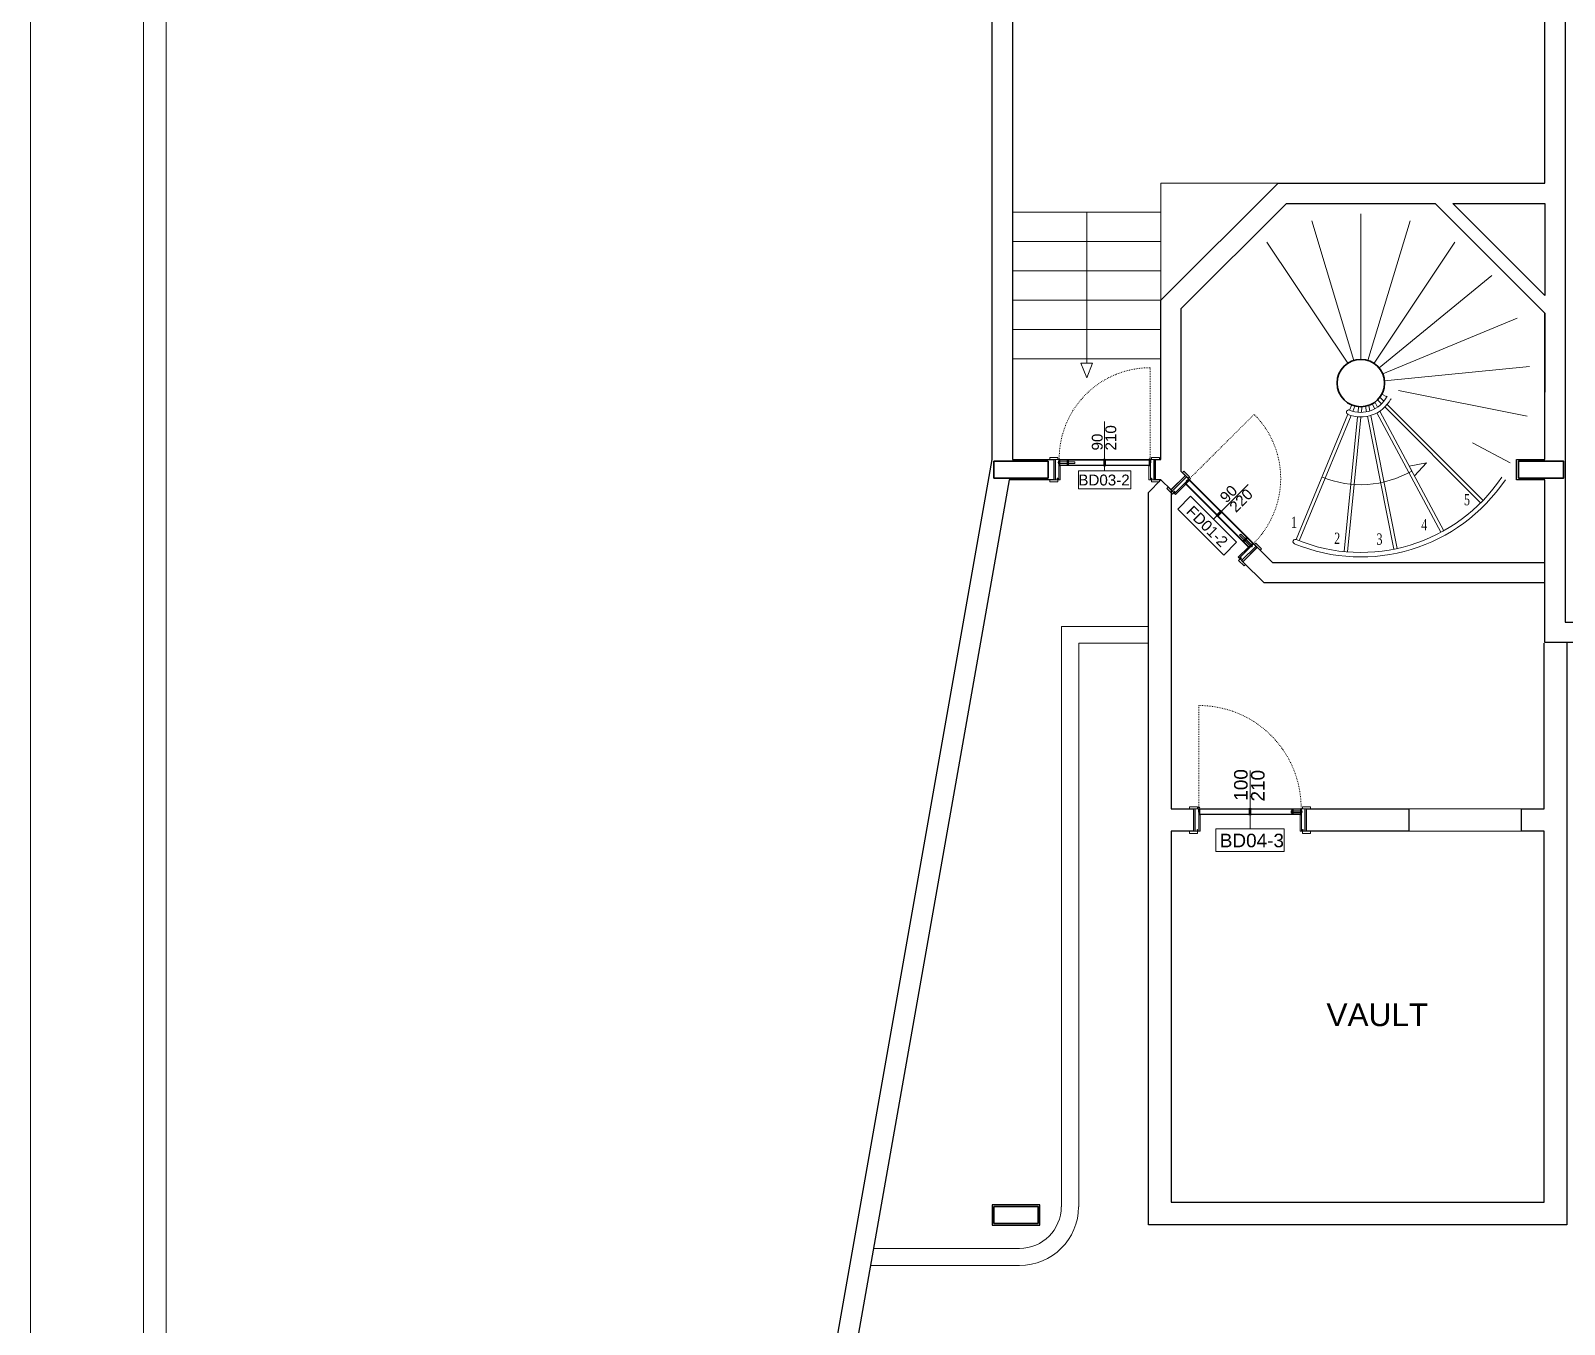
# Model space of a CAD drawing. Header units: centimetres. Extents: x 118932 to 154602, y -32682 to -23521.
# Drawn here: x 118932 to 120290, y -30227 to -29082 of the extents above; entities that cross this region are included whole.
import ezdxf
from ezdxf.enums import TextEntityAlignment as Align

# ---------------------------------------------------------------- set-up
doc = ezdxf.new("R2010")
doc.units = ezdxf.units.CM
doc.header["$LTSCALE"] = 50
doc.header["$MEASUREMENT"] = 0
doc.linetypes.add('ACAD_ISO03W100', pattern=[30, 12, -18])
for name, color, linetype, lineweight, true_color in [('GEN_00_BL_Pafta', 7, 'Continuous', 0, 0x0e0e10), ('GEN_00_BL_Yazı', 7, 'Continuous', 0, 0x4f5250), ('GEN_01_TA_Kolon', 7, 'Continuous', 35, 0xd05d28), ('GEN_01_TA_Merdiven', 7, 'Continuous', 13, 0x816183), ('GEN_02_TF_Kapı', 7, 'Continuous', 9, 0x4a3526), ('GEN_02_TF_Pencere', 7, 'Continuous', 9, 0x6093ac), ('GEN_05_ML_Ahşap', 7, 'Continuous', 9, 0x745e3d), ('GEN_06_GR_İnce', 7, 'Continuous', 13, 0xb0b0a9), ('KALACAK DUVARLAR', 7, 'Continuous', 30, 0x005387)]:
    doc.layers.add(name, color=color, linetype=linetype, lineweight=lineweight, true_color=true_color)
doc.layers.add('GEN_00_BL_Pafta_Gizli', color=7, linetype='Continuous', lineweight=0, true_color=0x4f5250, plot=False)
doc.styles.add('ARIAL', font='arial.ttf')
doc.styles.add('arial_1_18', font='arial.ttf', dxfattribs={"height": 0.2})
doc.styles.add('style3', font='arial.ttf', dxfattribs={"height": 12})
doc.styles.add('Times', font='times.ttf', dxfattribs={"width": 0.7})
doc.styles.add('TLEROY', font='arial.ttf', dxfattribs={"height": 10})

# ---------------------------------------------------------------- blocks, each defined once
blk = doc.blocks.new('*U818')
at = {"layer": 'GEN_00_BL_Pafta', "transparency": 33554687}
for points in [[(100, 8900), (100, 100), (11790, 100), (11790, 8900)], [(120, 8880), (120, 420), (11770, 420), (11770, 8880)]]:
    blk.add_lwpolyline(points, close=True, dxfattribs=at)
at = {"layer": 'GEN_00_BL_Pafta_Gizli'}
blk.add_lwpolyline([(0, 9000), (0, 0), (11890, 0), (11890, 9000)], close=True, dxfattribs=at)
at = {"layer": 'GEN_00_BL_Pafta', "transparency": 33554687, "style": 'TLEROY'}
for tag, p in [('SCALE', (11755, 324.6)), ('PAPERSIZE', (11755, 294.6))]:
    blk.add_attdef(tag, text='', height=20, dxfattribs=at).set_placement(p, align=Align.BOTTOM_RIGHT)
at = {"layer": 'GEN_00_BL_Pafta', "transparency": 33554687}
for tag, height, style, p in [('PAFTAADI', 100, 'style3', (5815, 260)), ('PNO', 90, 'TLEROY', (11620, 205))]:
    blk.add_attdef(tag, text='', height=height, dxfattribs=dict(at, style=style)).set_placement(p, align=Align.MIDDLE_CENTER)
at = {"layer": 'GEN_00_BL_Pafta', "transparency": 33554687, "style": 'style3'}
blk.add_attdef('PAFTAKOD', text='', height=100, dxfattribs=at).set_placement((10750, 210), align=Align.CENTER)
blk = doc.blocks.new('LEVEL -1_A BLOK_KOLON')
at = {"layer": 'GEN_01_TA_Kolon'}
for points in [[(45652.2, 2978.5), (45652.2, 2963.5), (45700.1, 2963.5), (45700.1, 2978.5), (45652.2, 2978.5)], [(45652.2, 2318.5), (45652.2, 2303.5), (45691.3, 2303.5), (45691.3, 2318.5), (45652.2, 2318.5)]]:
    blk.add_lwpolyline(points, dxfattribs=at)
blk.add_lwpolyline([(46116.6, 2963.5), (46116.6, 2978.5), (46156.6, 2978.5), (46156.6, 2963.5)], close=True, dxfattribs=at)
blk.add_circle((45977.1, 3047.7), 21, dxfattribs=at)
blk = doc.blocks.new('LEVEL -1_A BLOK_GÖRÜNÜŞ')
at = {"layer": 'GEN_01_TA_Merdiven'}
for p, q in [((45800.1, -6978.9), (45800.1, -6875.3)), ((45903.8, -6875.3), (45800.1, -6875.3)), ((45800.1, -6900.9), (45668.7, -6900.9)), ((45734.4, -6900.9), (45734.4, -7034.6)), ((45971, -7032.2), (45933.6, -6908.7)), ((45977.1, -7031.3), (45977.1, -6902.3)), ((45983.2, -7032.2), (46020.7, -6908.7)), ((45800.1, -6926.9), (45668.7, -6926.9)), ((45965.5, -7034.8), (45893.8, -6927.5)), ((45988.8, -7034.8), (46060.5, -6927.5)), ((45800.1, -6952.9), (45668.7, -6952.9)), ((45993.4, -7038.9), (46093.1, -6957.1)), ((45800.1, -6978.9), (45668.7, -6978.9)), ((45800.1, -7004.9), (45668.7, -7004.9)), ((45996.5, -7044.2), (46115.7, -6994.9)), ((45800.1, -7030.9), (45668.7, -7030.9)), ((45734.4, -7047.8), (45729.2, -7034.6)), ((45729.2, -7034.6), (45734.4, -7034.6)), ((45734.4, -7047.8), (45739.6, -7034.6)), ((45739.6, -7034.6), (45734.4, -7034.6)), ((45998, -7050.2), (46126.4, -7037.6)), ((45995.7, -7062.2), (46000.1, -7064.5)), ((46010.4, -7058.9), (46124.3, -7081.5)), ((45969.1, -7071.7), (45967.2, -7076.3)), ((45971.9, -7072.8), (45970, -7077.4)), ((45975.1, -7073.2), (45974.6, -7078.1)), ((45978.1, -7073.4), (45977.6, -7078.4)), ((45981.2, -7072.9), (45982.2, -7077.8)), ((45984.2, -7072.3), (45985.2, -7077.2)), ((45987, -7070.8), (45989.4, -7075.2)), ((45989.7, -7069.4), (45992, -7073.8)), ((45992, -7067.1), (45995.5, -7070.6)), ((45994.1, -7065), (45997.7, -7068.5)), ((45998.4, -7073.5), (46083.2, -7158.3)), ((46000.5, -7071.3), (46085.3, -7156.2)), ((46003.6, -7066.4), (46004.2, -7066.7)), ((45965.7, -7080), (45919.7, -7190.8)), ((45968.4, -7081.1), (45922.5, -7192)), ((45974.2, -7082.1), (45962.4, -7201.5)), ((45977.2, -7082.4), (45965.4, -7201.8)), ((45983, -7081.7), (46006.4, -7199.4)), ((45985.9, -7081.1), (46009.4, -7198.8)), ((45991.3, -7078.7), (46047.9, -7184.5)), ((45993.9, -7077.3), (46050.5, -7183.1)), ((46076, -7105.1), (46109.4, -7123))]:
    blk.add_line(p, q, dxfattribs=at)
blk.add_lwpolyline([(46022.2, -7130.2), (46019.9, -7125.8), (46035.4, -7123.1), (46024.6, -7134.6)], close=True, dxfattribs=at)
for centre, radius, start, end in [((45966.4, -7078.1), 2, 67.5, 247.5), ((45977.1, -7052.3), 30, 247.5, 332.0288), ((45977.1, -7052.3), 26, 247.5, 333.1445), ((45977.1, -7052.3), 90, 247.5, 300.0352), ((45977.1, -7052.3), 154, 247.5, 326.2243), ((45977.1, -7052.3), 150, 247.5, 326.2616), ((45919, -7192.7), 2, 67.5, 247.5)]:
    blk.add_arc(centre, radius, start, end, dxfattribs=at)
at = {"layer": 'GEN_02_TF_Pencere'}
for p, q in [((46119.5, -7429.3), (46019.5, -7429.3)), ((46019.5, -7449.3), (46119.5, -7449.3))]:
    blk.add_line(p, q, dxfattribs=at)
at = {"layer": 'GEN_06_GR_İnce'}
for p, q in [((45711.9, -7267.8), (45789, -7267.8)), ((45711.9, -7781.8), (45711.9, -7267.8)), ((45727.3, -7282.8), (45789, -7282.8)), ((45727.3, -7282.8), (45727.3, -7781.8)), ((45674.9, -7818.7), (45545.6, -7818.7)), ((45674.9, -7833.9), (45542.9, -7833.8))]:
    blk.add_line(p, q, dxfattribs=at)
for centre, radius, end in [((45674.9, -7781.5), 52.3, 359.7008), ((45674.9, -7781.8), 36.9, 0)]:
    blk.add_arc(centre, radius, 270, end, dxfattribs=at)
at = {"layer": 'GEN_01_TA_Merdiven', "style": 'Times', "width": 0.7}
for s, p in [('5', (46068.5, -7160.5)), ('1', (45915.3, -7180.6)), ('2', (45953.5, -7194.8)), ('4', (46030.6, -7182.7)), ('3', (45991, -7195.5))]:
    blk.add_text(s, height=10, dxfattribs=at).set_placement(p)
blk = doc.blocks.new('LEVEL -1_A BLOK_DUVAR')
at = {"layer": 'KALACAK DUVARLAR'}
for points in [[(46140.1, 8274.7), (46140.1, 8436.7), (45668.7, 8436.7), (45668.7, 8030), (45705.1, 8030), (45705.1, 8012), (45665.8, 8012), (45348.7, 6216.2)], [(45326.4, 6193.2), (45650.7, 8030), (45650.7, 8454.7), (45898.5, 8454.7), (45898.5, 9468), (47651.3, 9468), (47651.3, 9445), (46464.9, 9445), (46464.9, 8960.6), (46621.1, 8960.6), (46621.1, 8942.6), (46464.9, 8942.6), (46464.9, 8599.7), (46270, 8599.7), (46270, 8457.2), (46464.9, 8457.2), (46464.9, 8127.5), (46446.9, 8127.5), (46446.9, 8130), (46320.5, 8130), (46320.5, 8016.2), (46307.5, 8016.2), (46307.5, 8218)], [(46320.5, 8221.5), (46320.5, 8143), (46446.9, 8143), (46446.9, 8434.2), (46422, 8434.2), (46422, 8436.7), (46158.1, 8436.7), (46158.1, 7885.8), (46351.9, 7885.8), (46351.9, 7867.8), (46140.1, 7867.8), (46140.1, 8012)], [(46159.5, 7867.2), (46159.5, 7352.2), (45789, 7352.2), (45789, 8000.8), (45800.1, 8012), (45795.1, 8012), (45795.1, 8030), (45800.1, 8030), (45800.1, 8171.1), (45903.8, 8274.7), (46140.1, 8274.7)], [(45809, 8003.2), (45821.7, 8015.9), (45818.1, 8019.4), (45818.1, 8163.6), (45911.3, 8256.7), (46043, 8256.7), (46140.1, 8159.6), (46140.1, 8089.7)], [(46140.1, 8175.2), (46058.6, 8256.7), (46140.1, 8256.7), (46140.1, 8175.2)], [(46115.1, 8030), (46140.1, 8030), (46140.1, 8159.7)], [(46140.1, 8012.1), (46115.1, 8012.1), (46115.1, 8030.1), (46140.1, 8030.1), (46140.1, 8076.7)], [(45800.1, 8012), (45809, 8003.2), (45809, 7720.7), (45829, 7720.7), (45829, 7700.7), (45809, 7700.7), (45809, 7372.2), (46139.5, 7372.2), (46139.5, 7700.7), (46119.5, 7700.7), (46119.5, 7720.7), (46139.5, 7720.7), (46139.5, 7867.2)], [(46140.1, 7920.7), (45891.4, 7920.7), (45872.6, 7939.5), (45885.3, 7952.3), (45898.8, 7938.7), (46140.1, 7938.7)]]:
    blk.add_lwpolyline(points, dxfattribs=at)
for points in [[(45929, 7720.7), (46019.5, 7720.7), (46019.5, 7700.7), (45929, 7700.7)], [(45650.7, 7352), (45692.8, 7352), (45692.8, 7370), (45650.7, 7370)]]:
    blk.add_lwpolyline(points, close=True, dxfattribs=at)
blk.add_circle((45977.1, 8097.7), 21, dxfattribs=at)
blk = doc.blocks.new('LEVEL -1_A BLOK_MAHAL')
at = {"layer": 'GEN_00_BL_Yazı', "insert": (45946.7, 3397.2), "char_height": 20, "width": 73.5, "attachment_point": 1, "style": 'ARIAL'}
blk.add_mtext('VAULT', dxfattribs=at)
blk = doc.blocks.new('FD01-2')
at = {"layer": 'GEN_02_TF_Kapı'}
for p, q in [((4.5, 0), (0, 0)), ((4.2, 0.1), (4.2, -3)), ((4.5, 0), (4.5, -18)), ((4.5, 0), (4.5, -3)), ((4.8, 0), (85.2, 0)), ((4.8, -5.2), (4.8, 0)), ((4.8, 0), (4.8, -3)), ((5.1, 0.1), (5.1, -3)), ((44.3, 0), (44.3, -5.2, 0)), ((45.7, 0), (45.7, -5.2, 0)), ((77.1, 0), (77.1, -5.2, 0)), ((78.1, 0), (78.1, -5.2, 0)), ((85.2, -5.2), (85.2, 0)), ((85.5, 0), (85.5, -18)), ((85.5, 0), (90, 0)), ((4.5, -3), (4.2, -3)), ((4.8, -2.6), (4.5, -2.3)), ((4.8, -2.6), (4.5, -2.3)), ((4.8, -2.6), (4.5, -3)), ((5.7, -5.4), (4.5, -5.4)), ((4.8, -0.4), (85.2, -0.4)), ((4.8, -2.5), (4.8, -2.1)), ((4.8, -2.1), (5.2, -2.1)), ((4.8, -2.5), (4.8, -2.6)), ((4.8, -2.5), (4.9, -2.5)), ((4.8, -2.6), (4.8, -2.6)), ((4.8, -2.6), (4.8, -2.7)), ((4.8, -2.6), (4.8, -2.6)), ((4.8, -2.7), (4.8, -2.6)), ((4.8, -3.1), (4.8, -2.7)), ((4.8, -2.7), (4.8, -2.8)), ((4.8, -2.8), (4.9, -2.8)), ((5.1, -3), (4.8, -3)), ((5.2, -3.1), (4.8, -3.1)), ((4.8, -4.8), (85.2, -4.8)), ((4.8, -5.2), (85.2, -5.2)), ((4.9, -2.1), (4.9, -3.1)), ((4.9, -2.5), (4.9, -2.8)), ((5.2, -2.1), (5.2, -3.1)), ((5.4, -4.8), (5.4, -0.4)), ((5.7, -5.4), (5.7, -18)), ((44.4, -5.2), (45.6, -5.2)), ((84.3, -5.4), (84.3, -18)), ((84.3, -5.4), (85.5, -5.4)), ((84.6, -4.8), (84.6, -0.4)), ((84.8, -2.1), (84.8, -3.1)), ((84.8, -2.1), (84.8, -3.1)), ((85.2, -2.1), (84.8, -2.1)), ((85.2, -2.1), (84.8, -2.1)), ((84.8, -3.1), (85.2, -3.1)), ((84.8, -3.1), (85.2, -3.1)), ((85.1, -2.1), (85.1, -3.1)), ((85.2, -2.5), (85.1, -2.5)), ((85.1, -2.5), (85.1, -2.8)), ((85.2, -2.8), (85.1, -2.8)), ((85.2, -2.1), (85.2, -3.1)), ((86.2, -2.7), (85.2, -2.1)), ((85.2, -2.5), (85.2, -2.1)), ((85.2, -2.5), (85.2, -2.1)), ((85.2, -2.6), (85.5, -2.3)), ((85.2, -2.6), (85.5, -2.3)), ((85.2, -2.5), (85.2, -2.6)), ((85.2, -2.5), (85.2, -2.5)), ((85.2, -2.7), (85.2, -2.6)), ((85.2, -2.6), (85.2, -2.6)), ((85.2, -2.6), (85.2, -2.7)), ((85.2, -2.6), (85.2, -2.6)), ((85.2, -2.6), (85.5, -3)), ((85.2, -3.1), (85.2, -2.7)), ((85.2, -3.1), (85.2, -2.7)), ((85.2, -2.7), (85.2, -2.8)), ((85.2, -2.7), (85.2, -2.7)), ((86.2, -3), (85.2, -3.1)), ((85.2, -3.1), (85.2, -3)), ((85.7, -1.5), (85.8, -1.5)), ((85.8, -3.7), (85.7, -3.7)), ((85.8, -1.5), (85.8, -2.5)), ((85.8, -3), (85.8, -3.7)), ((86.2, -3), (86.2, -2.7)), ((3.1, -18), (0, -18)), ((3.5, -16.5), (3.1, -16.5)), ((3.1, -16.5), (3.1, -18)), ((3.5, -18), (3.5, -16.5)), ((5.7, -18), (3.5, -18)), ((84.3, -18), (86.5, -18)), ((86.5, -18), (86.5, -16.5)), ((86.5, -16.5), (86.9, -16.5)), ((86.9, -16.5), (86.9, -18))]:
    blk.add_line(p, q, dxfattribs=at)
at = {"layer": 'GEN_02_TF_Kapı', "linetype": 'ACAD_ISO03W100', "ltscale": 0.001}
blk.add_lwpolyline([(85.2, 0, 0.416564), (4.8, 81.4), (4.6, 0.8)], format="xyb", dxfattribs=at)
at = {"layer": 'GEN_02_TF_Kapı'}
for points in [[(3.5, 0), (-3.5, 0), (-3.5, 1.8), (3.5, 1.8)], [(0, 0), (1.5, 0), (1.5, -18), (0, -18)], [(46, 0), (44, 0), (44, 0.2), (44.4, 0.3), (45.6, 0.3), (46, 0.2)], [(44.4, 0), (44.3, 0), (44.3, -5.2), (44.4, -5.2)], [(45.6, -5.2), (44.4, -5.2), (44.4, 0), (45.6, 0)], [(45.6, 0), (45.7, 0), (45.7, -5.2), (45.6, -5.2)], [(77.2, 0), (77.1, 0), (77.1, -5.2), (77.2, -5.2)], [(77.1, 0), (77.2, 0), (77.2, -5.2), (77.1, -5.2)], [(77.2, -5.2), (78, -5.2), (78, 0), (77.2, 0)], [(78, 0), (78.1, 0), (78.1, -5.2), (78, -5.2)], [(78.1, 0), (78, 0), (78, -5.2), (78.1, -5.2)], [(86.5, 0), (93.5, 0), (93.5, 1.8), (86.5, 1.8)], [(88.5, 0), (90, 0), (90, -18), (88.5, -18)], [(46, -5.4), (44, -5.4), (44, -5.2), (46, -5.2)], [(71.3, -2), (85.1, -2), (85.1, -3.5), (71.3, -3.5)], [(71.4, -2.1), (85, -2.1), (85, -3.4), (71.4, -3.4)], [(85.2, -3.5), (85, -3.5), (85, -1.6), (85.2, -1.6)], [(85.7, -3.7), (85.5, -3.7), (85.5, -1.5), (85.7, -1.5)]]:
    blk.add_lwpolyline(points, close=True, dxfattribs=at)
for points in [[(4.8, -2.5), (4.8, -2.5), (4.8, -2.1), (5.2, -2.1), (5.2, -3.1), (4.8, -3.1), (4.8, -2.7), (4.8, -2.7)], [(3.1, -18), (-3.5, -18), (-3.5, -19.8), (3.5, -19.8), (3.5, -18)], [(86.9, -18), (93.5, -18), (93.5, -19.8), (86.5, -19.8), (86.5, -18)]]:
    blk.add_lwpolyline(points, dxfattribs=at)
blk.add_circle((4.6, 0.8), 0.8, dxfattribs=at)
for centre, start, end in [((4.8, -2.1), 91.5433, 178.4567), ((4.8, -3.1), 181.5433, 268.4567), ((5.2, -2.1), 1.5433, 88.4567), ((5.2, -3.1), 271.5433, 358.4567), ((84.8, -2.1), 91.5433, 178.4567), ((84.8, -3.1), 181.5433, 268.4567), ((85.2, -2.1), 1.5433, 88.4567), ((85.2, -3.1), 271.5433, 358.4567)]:
    blk.add_arc(centre, 0.0206, start, end, dxfattribs=at)
at = {"layer": 'GEN_05_ML_Ahşap'}
blk.add_lwpolyline([(45, -9.8), (45, 33.8)], dxfattribs=at)
blk.add_lwpolyline([(73.8, -25.8), (16.2, -25.8), (16.2, -9.8), (73.8, -9.8)], close=True, dxfattribs=at)
at = {"layer": 'GEN_00_BL_Yazı', "char_height": 9.6, "attachment_point": 7, "rotation": 90, "style": 'arial_1_18'}
for s, insert in [('\\A1;220', (55.4, 8.1)), ('\\A1;90', (43.4, 8.1))]:
    blk.add_mtext_dynamic_manual_height_columns(s, width=2834.152, gutter_width=1500, heights=[310.2], dxfattribs=dict(at, insert=insert))
at = {"layer": 'GEN_00_BL_Yazı', "insert": (67.9, -23), "char_height": 9.6, "attachment_point": 9, "style": 'arial_1_18'}
blk.add_mtext_dynamic_manual_height_columns('\\A1;FD01-2', width=2834.152, gutter_width=1500, heights=[310.2], dxfattribs=at)
blk = doc.blocks.new('BD03-2')
at = {"layer": 'GEN_02_TF_Kapı'}
for p, q in [((-85.5, 0), (-90, 0)), ((-85.5, 0), (-85.5, -18)), ((-4.8, 0), (-85.2, 0)), ((-85.2, -5.2), (-85.2, 0)), ((-78.1, 0), (-78.1, -5.2, 0)), ((-77.1, 0), (-77.1, -5.2, 0)), ((-45.7, 0), (-45.7, -5.2, 0)), ((-44.3, 0), (-44.3, -5.2, 0)), ((-5.1, 0.1), (-5.1, -3)), ((-4.8, -5.2), (-4.8, 0)), ((-4.8, 0), (-4.8, -3)), ((-4.5, 0), (-4.5, -18)), ((-4.5, 0), (0, 0)), ((-4.5, 0), (-4.5, -3)), ((-4.2, 0.1), (-4.2, -3)), ((-86.2, -2.7), (-85.2, -2.1)), ((-86.2, -3), (-86.2, -2.7)), ((-86.2, -3), (-85.2, -3.1)), ((-85.8, -1.5), (-85.8, -2.5)), ((-85.7, -1.5), (-85.8, -1.5)), ((-85.8, -3), (-85.8, -3.7)), ((-85.8, -3.7), (-85.7, -3.7)), ((-85.2, -2.6), (-85.5, -2.3)), ((-85.2, -2.6), (-85.5, -2.3)), ((-85.2, -2.6), (-85.5, -3)), ((-84.3, -5.4), (-85.5, -5.4)), ((-4.8, -0.4), (-85.2, -0.4)), ((-85.2, -2.1), (-85.2, -3.1)), ((-85.2, -2.5), (-85.2, -2.1)), ((-85.2, -2.5), (-85.2, -2.1)), ((-85.2, -2.1), (-84.8, -2.1)), ((-85.2, -2.1), (-84.8, -2.1)), ((-85.2, -2.5), (-85.2, -2.6)), ((-85.2, -2.5), (-85.1, -2.5)), ((-85.2, -2.5), (-85.2, -2.5)), ((-85.2, -2.7), (-85.2, -2.6)), ((-85.2, -2.6), (-85.2, -2.6)), ((-85.2, -2.6), (-85.2, -2.7)), ((-85.2, -2.6), (-85.2, -2.6)), ((-85.2, -3.1), (-85.2, -2.7)), ((-85.2, -3.1), (-85.2, -2.7)), ((-85.2, -2.7), (-85.2, -2.8)), ((-85.2, -2.7), (-85.2, -2.7)), ((-85.2, -2.8), (-85.1, -2.8)), ((-85.2, -3.1), (-85.2, -3)), ((-84.8, -3.1), (-85.2, -3.1)), ((-84.8, -3.1), (-85.2, -3.1)), ((-4.8, -4.8), (-85.2, -4.8)), ((-4.8, -5.2), (-85.2, -5.2)), ((-85.1, -2.1), (-85.1, -3.1)), ((-85.1, -2.5), (-85.1, -2.8)), ((-84.8, -2.1), (-84.8, -3.1)), ((-84.8, -2.1), (-84.8, -3.1)), ((-84.6, -4.8), (-84.6, -0.4)), ((-84.3, -5.4), (-84.3, -18)), ((-44.4, -5.2), (-45.6, -5.2)), ((-5.7, -5.4), (-5.7, -18)), ((-5.7, -5.4), (-4.5, -5.4)), ((-5.4, -4.8), (-5.4, -0.4)), ((-5.2, -2.1), (-5.2, -3.1)), ((-4.8, -2.1), (-5.2, -2.1)), ((-5.2, -3.1), (-4.8, -3.1)), ((-5.1, -3), (-4.8, -3)), ((-4.9, -2.1), (-4.9, -3.1)), ((-4.8, -2.5), (-4.9, -2.5)), ((-4.9, -2.5), (-4.9, -2.8)), ((-4.8, -2.8), (-4.9, -2.8)), ((-4.8, -2.5), (-4.8, -2.1)), ((-4.8, -2.6), (-4.5, -2.3)), ((-4.8, -2.6), (-4.5, -2.3)), ((-4.8, -2.5), (-4.8, -2.6)), ((-4.8, -2.6), (-4.8, -2.6)), ((-4.8, -2.6), (-4.8, -2.7)), ((-4.8, -2.6), (-4.8, -2.6)), ((-4.8, -2.7), (-4.8, -2.6)), ((-4.8, -2.6), (-4.5, -3)), ((-4.8, -3.1), (-4.8, -2.7)), ((-4.8, -2.7), (-4.8, -2.8)), ((-4.5, -3), (-4.2, -3)), ((-86.5, -16.5), (-86.9, -16.5)), ((-86.9, -16.5), (-86.9, -18)), ((-86.5, -18), (-86.5, -16.5)), ((-84.3, -18), (-86.5, -18)), ((-5.7, -18), (-3.5, -18)), ((-3.5, -18), (-3.5, -16.5)), ((-3.5, -16.5), (-3.1, -16.5)), ((-3.1, -16.5), (-3.1, -18)), ((-3.1, -18), (0, -18))]:
    blk.add_line(p, q, dxfattribs=at)
at = {"layer": 'GEN_02_TF_Kapı', "linetype": 'ACAD_ISO03W100', "ltscale": 0.001}
blk.add_lwpolyline([(-85.2, 0, -0.416564), (-4.8, 81.4), (-4.6, 0.8)], format="xyb", dxfattribs=at)
at = {"layer": 'GEN_02_TF_Kapı'}
for points in [[(-86.5, 0), (-93.5, 0), (-93.5, 1.8), (-86.5, 1.8)], [(-88.5, 0), (-90, 0), (-90, -18), (-88.5, -18)], [(-78, 0), (-78.1, 0), (-78.1, -5.2), (-78, -5.2)], [(-78.1, 0), (-78, 0), (-78, -5.2), (-78.1, -5.2)], [(-77.2, -5.2), (-78, -5.2), (-78, 0), (-77.2, 0)], [(-77.2, 0), (-77.1, 0), (-77.1, -5.2), (-77.2, -5.2)], [(-77.1, 0), (-77.2, 0), (-77.2, -5.2), (-77.1, -5.2)], [(-46, 0), (-44, 0), (-44, 0.2), (-44.4, 0.3), (-45.6, 0.3), (-46, 0.2)], [(-45.6, 0), (-45.7, 0), (-45.7, -5.2), (-45.6, -5.2)], [(-45.6, -5.2), (-44.4, -5.2), (-44.4, 0), (-45.6, 0)], [(-44.4, 0), (-44.3, 0), (-44.3, -5.2), (-44.4, -5.2)], [(-3.5, 0), (3.5, 0), (3.5, 1.8), (-3.5, 1.8)], [(0, 0), (-1.5, 0), (-1.5, -18), (0, -18)], [(-85.7, -3.7), (-85.5, -3.7), (-85.5, -1.5), (-85.7, -1.5)], [(-85.2, -3.5), (-85, -3.5), (-85, -1.6), (-85.2, -1.6)], [(-71.3, -2), (-85.1, -2), (-85.1, -3.5), (-71.3, -3.5)], [(-71.4, -2.1), (-85, -2.1), (-85, -3.4), (-71.4, -3.4)], [(-46, -5.4), (-44, -5.4), (-44, -5.2), (-46, -5.2)]]:
    blk.add_lwpolyline(points, close=True, dxfattribs=at)
for points in [[(-4.8, -2.5), (-4.8, -2.5), (-4.8, -2.1), (-5.2, -2.1), (-5.2, -3.1), (-4.8, -3.1), (-4.8, -2.7), (-4.8, -2.7)], [(-86.9, -18), (-93.5, -18), (-93.5, -19.8), (-86.5, -19.8), (-86.5, -18)], [(-3.1, -18), (3.5, -18), (3.5, -19.8), (-3.5, -19.8), (-3.5, -18)]]:
    blk.add_lwpolyline(points, dxfattribs=at)
blk.add_circle((-4.6, 0.8), 0.8, dxfattribs=at)
for centre, start, end in [((-85.2, -2.1), 91.5433, 178.4567), ((-85.2, -3.1), 181.5433, 268.4567), ((-84.8, -2.1), 1.5433, 88.4567), ((-84.8, -3.1), 271.5433, 358.4567), ((-5.2, -2.1), 91.5433, 178.4567), ((-5.2, -3.1), 181.5433, 268.4567), ((-4.8, -2.1), 1.5433, 88.4567), ((-4.8, -3.1), 271.5433, 358.4567)]:
    blk.add_arc(centre, 0.0206, start, end, dxfattribs=at)
at = {"layer": 'GEN_05_ML_Ahşap'}
blk.add_lwpolyline([(-45, -9.8), (-45, 33.8)], dxfattribs=at)
blk.add_lwpolyline([(-21.8, -25.8), (-68.2, -25.8), (-68.2, -9.8), (-21.8, -9.8)], close=True, dxfattribs=at)
at = {"layer": 'GEN_00_BL_Yazı', "char_height": 9.6, "attachment_point": 7, "rotation": 90, "style": 'arial_1_18'}
for s, insert in [('\\A1;210', (-34.6, 8.1)), ('\\A1;90', (-46.6, 8.1))]:
    blk.add_mtext_dynamic_manual_height_columns(s, width=2834.152, gutter_width=1500, heights=[310.2], dxfattribs=dict(at, insert=insert))
at = {"layer": 'GEN_00_BL_Yazı', "insert": (-22.8, -23), "char_height": 9.6, "attachment_point": 9, "style": 'arial_1_18'}
blk.add_mtext_dynamic_manual_height_columns('\\A1;BD03-2', width=2834.152, gutter_width=1500, heights=[310.2], dxfattribs=at)
blk = doc.blocks.new('BD04-3')
at = {"layer": 'GEN_02_TF_Kapı'}
for p, q in [((4.5, 0), (0, 0)), ((4.2, 0.1), (4.2, -3)), ((4.5, 0), (4.5, -20)), ((4.5, 0), (4.5, -3)), ((4.8, 0), (95.2, 0)), ((4.8, -5.2), (4.8, 0)), ((4.8, 0), (4.8, -3)), ((5.1, 0.1), (5.1, -3)), ((49.3, 0), (49.3, -5.2, 0)), ((50.7, 0), (50.7, -5.2, 0)), ((87.1, 0), (87.1, -5.2, 0)), ((88.1, 0), (88.1, -5.2, 0)), ((95.2, -5.2), (95.2, 0)), ((95.5, 0), (95.5, -20)), ((95.5, 0), (100, 0)), ((4.5, -3), (4.2, -3)), ((4.8, -2.6), (4.5, -2.3)), ((4.8, -2.6), (4.5, -2.3)), ((4.8, -2.6), (4.5, -3)), ((5.7, -5.4), (4.5, -5.4)), ((4.8, -0.4), (95.2, -0.4)), ((4.8, -2.5), (4.8, -2.1)), ((4.8, -2.1), (5.2, -2.1)), ((4.8, -2.5), (4.8, -2.6)), ((4.8, -2.5), (4.9, -2.5)), ((4.8, -2.6), (4.8, -2.6)), ((4.8, -2.6), (4.8, -2.8)), ((4.8, -2.6), (4.8, -2.6)), ((4.8, -2.6), (4.8, -2.6)), ((4.8, -2.6), (4.8, -2.6)), ((4.8, -3.1), (4.8, -2.7)), ((4.8, -2.8), (4.9, -2.8)), ((5.1, -3), (4.8, -3)), ((5.2, -3.1), (4.8, -3.1)), ((4.8, -4.8), (95.2, -4.8)), ((4.8, -5.2), (95.2, -5.2)), ((4.9, -2.1), (4.9, -3.1)), ((4.9, -2.5), (4.9, -2.8)), ((5.2, -2.1), (5.2, -3.1)), ((5.4, -4.8), (5.4, -0.4)), ((5.7, -5.4), (5.7, -20)), ((49.4, -5.2), (50.6, -5.2)), ((94.3, -5.4), (94.3, -20)), ((94.3, -5.4), (95.5, -5.4)), ((94.6, -4.8), (94.6, -0.4)), ((94.8, -2.1), (94.8, -3.1)), ((94.8, -2.1), (94.8, -3.1)), ((95.2, -2.1), (94.8, -2.1)), ((95.2, -2.1), (94.8, -2.1)), ((94.8, -3.1), (95.2, -3.1)), ((94.8, -3.1), (95.2, -3.1)), ((95.1, -2.1), (95.1, -3.1)), ((95.2, -2.5), (95.1, -2.5)), ((95.1, -2.5), (95.1, -2.8)), ((95.2, -2.8), (95.1, -2.8)), ((95.2, -2.1), (95.2, -3.1)), ((96.2, -2.7), (95.2, -2.1)), ((95.2, -2.5), (95.2, -2.1)), ((95.2, -2.5), (95.2, -2.1)), ((95.2, -2.6), (95.5, -2.3)), ((95.2, -2.6), (95.5, -2.3)), ((95.2, -2.5), (95.2, -2.6)), ((95.2, -2.6), (95.2, -2.6)), ((95.2, -2.5), (95.2, -2.5)), ((95.2, -2.6), (95.2, -2.8)), ((95.2, -2.6), (95.2, -2.6)), ((95.2, -2.6), (95.2, -2.6)), ((95.2, -2.6), (95.2, -2.6)), ((95.2, -2.6), (95.5, -3)), ((95.2, -3.1), (95.2, -2.7)), ((95.2, -3.1), (95.2, -2.7)), ((95.2, -2.7), (95.2, -2.7)), ((96.2, -3), (95.2, -3.1)), ((95.2, -3.1), (95.2, -3)), ((95.7, -1.5), (95.8, -1.5)), ((95.8, -3.7), (95.7, -3.7)), ((95.8, -1.5), (95.8, -2.5)), ((95.8, -3), (95.8, -3.7)), ((96.2, -3), (96.2, -2.7)), ((3.1, -20), (0, -20)), ((3.5, -18.5), (3.1, -18.5)), ((3.1, -18.5), (3.1, -20)), ((3.5, -20), (3.5, -18.5)), ((5.7, -20), (3.5, -20)), ((94.3, -20), (96.5, -20)), ((96.5, -20), (96.5, -18.5)), ((96.5, -18.5), (96.9, -18.5)), ((96.9, -18.5), (96.9, -20))]:
    blk.add_line(p, q, dxfattribs=at)
at = {"layer": 'GEN_02_TF_Kapı', "linetype": 'ACAD_ISO03W100', "ltscale": 0.001}
blk.add_lwpolyline([(4.6, 0.8), (4.6, 91.4, -0.416804), (95.2, 0)], format="xyb", dxfattribs=at)
at = {"layer": 'GEN_02_TF_Kapı'}
for points in [[(3.5, 0), (-3.5, 0), (-3.5, 1.8), (3.5, 1.8)], [(0, 0), (1.5, 0), (1.5, -20), (0, -20)], [(51, 0), (49, 0), (49, 0.2), (49.4, 0.3), (50.6, 0.3), (51, 0.2)], [(49.4, 0), (49.3, 0), (49.3, -5.2), (49.4, -5.2)], [(50.6, -5.2), (49.4, -5.2), (49.4, 0), (50.6, 0)], [(50.6, 0), (50.7, 0), (50.7, -5.2), (50.6, -5.2)], [(87.2, 0), (87.1, 0), (87.1, -5.2), (87.2, -5.2)], [(87.1, 0), (87.2, 0), (87.2, -5.2), (87.1, -5.2)], [(87.2, -5.2), (88, -5.2), (88, 0), (87.2, 0)], [(88, 0), (88.1, 0), (88.1, -5.2), (88, -5.2)], [(88.1, 0), (88, 0), (88, -5.2), (88.1, -5.2)], [(96.5, 0), (103.5, 0), (103.5, 1.8), (96.5, 1.8)], [(98.5, 0), (100, 0), (100, -20), (98.5, -20)], [(51, -5.4), (49, -5.4), (49, -5.2), (51, -5.2)], [(86.3, -2), (95.1, -2), (95.1, -3.5), (86.3, -3.5)], [(86.4, -2.1), (95, -2.1), (95, -3.4), (86.4, -3.4)], [(95.2, -3.5), (95, -3.5), (95, -1.6), (95.2, -1.6)], [(95.7, -3.7), (95.5, -3.7), (95.5, -1.5), (95.7, -1.5)]]:
    blk.add_lwpolyline(points, close=True, dxfattribs=at)
for points in [[(4.8, -2.5), (4.8, -2.5), (4.8, -2.1), (5.2, -2.1), (5.2, -3.1), (4.8, -3.1), (4.8, -2.7), (4.8, -2.7)], [(3.1, -20), (-3.5, -20), (-3.5, -21.8), (3.5, -21.8), (3.5, -20)], [(96.9, -20), (103.5, -20), (103.5, -21.8), (96.5, -21.8), (96.5, -20)]]:
    blk.add_lwpolyline(points, dxfattribs=at)
blk.add_circle((4.6, 0.8), 0.8, dxfattribs=at)
for centre, start, end in [((4.8, -2.1), 91.5433, 178.4567), ((4.8, -3.1), 181.5433, 268.4567), ((5.2, -2.1), 1.5433, 88.4567), ((5.2, -3.1), 271.5433, 358.4567), ((94.8, -2.1), 91.5433, 178.4567), ((94.8, -3.1), 181.5433, 268.4567), ((95.2, -2.1), 1.5433, 88.4567), ((95.2, -3.1), 271.5433, 358.4567)]:
    blk.add_arc(centre, 0.0206, start, end, dxfattribs=at)
at = {"layer": 'GEN_05_ML_Ahşap'}
blk.add_lwpolyline([(50, -17.9), (50, 33.8)], dxfattribs=at)
blk.add_lwpolyline([(19.7, -37.9), (80.3, -37.9), (80.3, -17.9), (19.7, -17.9)], close=True, dxfattribs=at)
at = {"layer": 'GEN_00_BL_Yazı', "char_height": 12, "attachment_point": 7, "rotation": 90, "style": 'arial_1_18'}
for s, insert in [('\\A1;100', (48, 7.1)), ('\\A1;210', (63, 6.4))]:
    blk.add_mtext_dynamic_manual_height_columns(s, width=3542.69, gutter_width=1875, heights=[387.8], dxfattribs=dict(at, insert=insert))
at = {"layer": 'GEN_00_BL_Yazı', "insert": (23.2, -34.3), "char_height": 12, "attachment_point": 7, "style": 'arial_1_18'}
blk.add_mtext_dynamic_manual_height_columns('\\A1;BD04-3', width=3542.69, gutter_width=1875, heights=[387.8], dxfattribs=at)
blk = doc.blocks.new('basement kapılar')
at = {"color": 5}
for name, p in [('BD03-2', (-4039, -1701.1)), ('BD04-3', (-4005.2, -2010.3))]:
    blk.add_blockref(name, p, dxfattribs=at)
at = {"color": 5, "rotation": 315.0000000000016}
blk.add_blockref('FD01-2', (-4012.5, -1715.2), dxfattribs=at)
blk = doc.blocks.new('LEVEL -1 KAPILAR')
at = {"color": 5}
blk.add_blockref('basement kapılar', (-3850.4, 728.2), dxfattribs=at)

msp = doc.modelspace()

# ---------------------------------------------------------------- block references
for name, p in [('*U818', (118932, -32521.4)), ('LEVEL -1_A BLOK_DUVAR', (74132.9, -37491.5)), ('LEVEL -1_A BLOK_GÖRÜNÜŞ', (74132.9, -22341.5)), ('LEVEL -1_A BLOK_KOLON', (74132.9, -32441.5)), ('LEVEL -1_A BLOK_MAHAL', (74132.9, -33340.5))]:
    msp.add_blockref(name, p)
at = {"layer": 'GEN_06_GR_İnce'}
msp.add_blockref('LEVEL -1 KAPILAR', (127817.5, -28488.7), dxfattribs=at)

doc.saveas('drawing.dxf')
